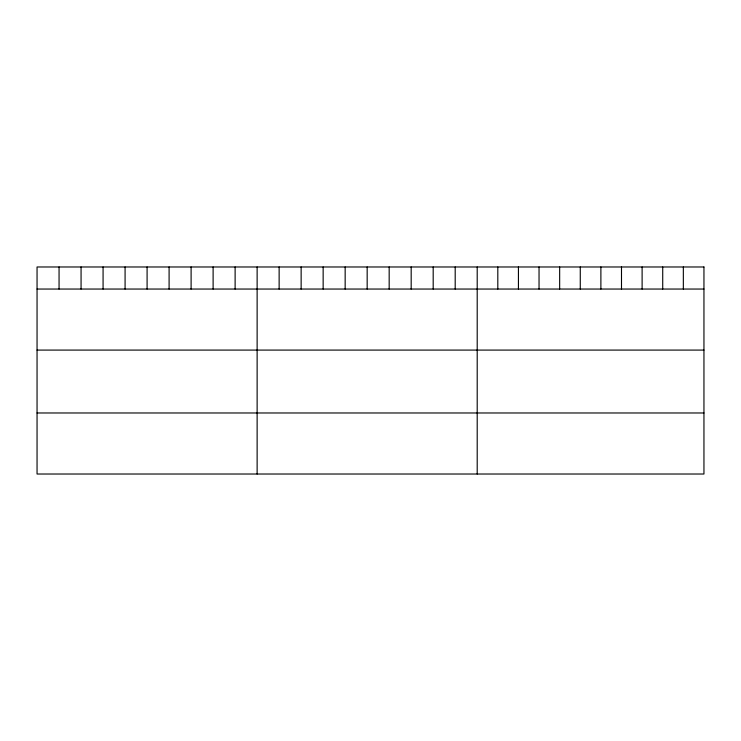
<?xml version="1.0" encoding="UTF-8"?>
<svg xmlns="http://www.w3.org/2000/svg" width="741" height="741" viewBox="0 0 741 741"><rect width="100%" height="100%" fill="white"/><g stroke="black" fill="none" stroke-linecap="round" stroke-linejoin="round"><path stroke-width="1.11" d="M37.05 289.046L703.95 289.046M37.05 350.085L703.95 350.085M37.05 412.978L703.95 412.978M683.341 266.982L683.341 289.046M662.723 266.982L662.723 289.046M642.114 266.982L642.114 289.046M621.495 266.982L621.495 289.046M600.886 266.982L600.886 289.046M580.268 266.982L580.268 289.046M559.659 266.982L559.659 289.046M539.04 266.982L539.04 289.046M518.431 266.982L518.431 289.046M497.813 266.982L497.813 289.046M477.204 266.982L477.204 474.018M455.196 266.982L455.196 289.046M433.189 266.982L433.189 289.046M411.181 266.982L411.181 289.046M389.173 266.982L389.173 289.046M367.166 266.982L367.166 289.046M345.158 266.982L345.158 289.046M323.15 266.982L323.15 289.046M301.142 266.982L301.142 289.046M279.135 266.982L279.135 289.046M257.127 266.982L257.127 474.018M235.119 266.982L235.119 289.046M213.112 266.982L213.112 289.046M191.104 266.982L191.104 289.046M169.096 266.982L169.096 289.046M147.089 266.982L147.089 289.046M125.081 266.982L125.081 289.046M103.073 266.982L103.073 289.046M81.065 266.982L81.065 289.046M59.058 266.982L59.058 289.046M703.95 266.982L37.05 266.982L37.05 474.018L703.95 474.018L703.95 266.982"/></g></svg>
